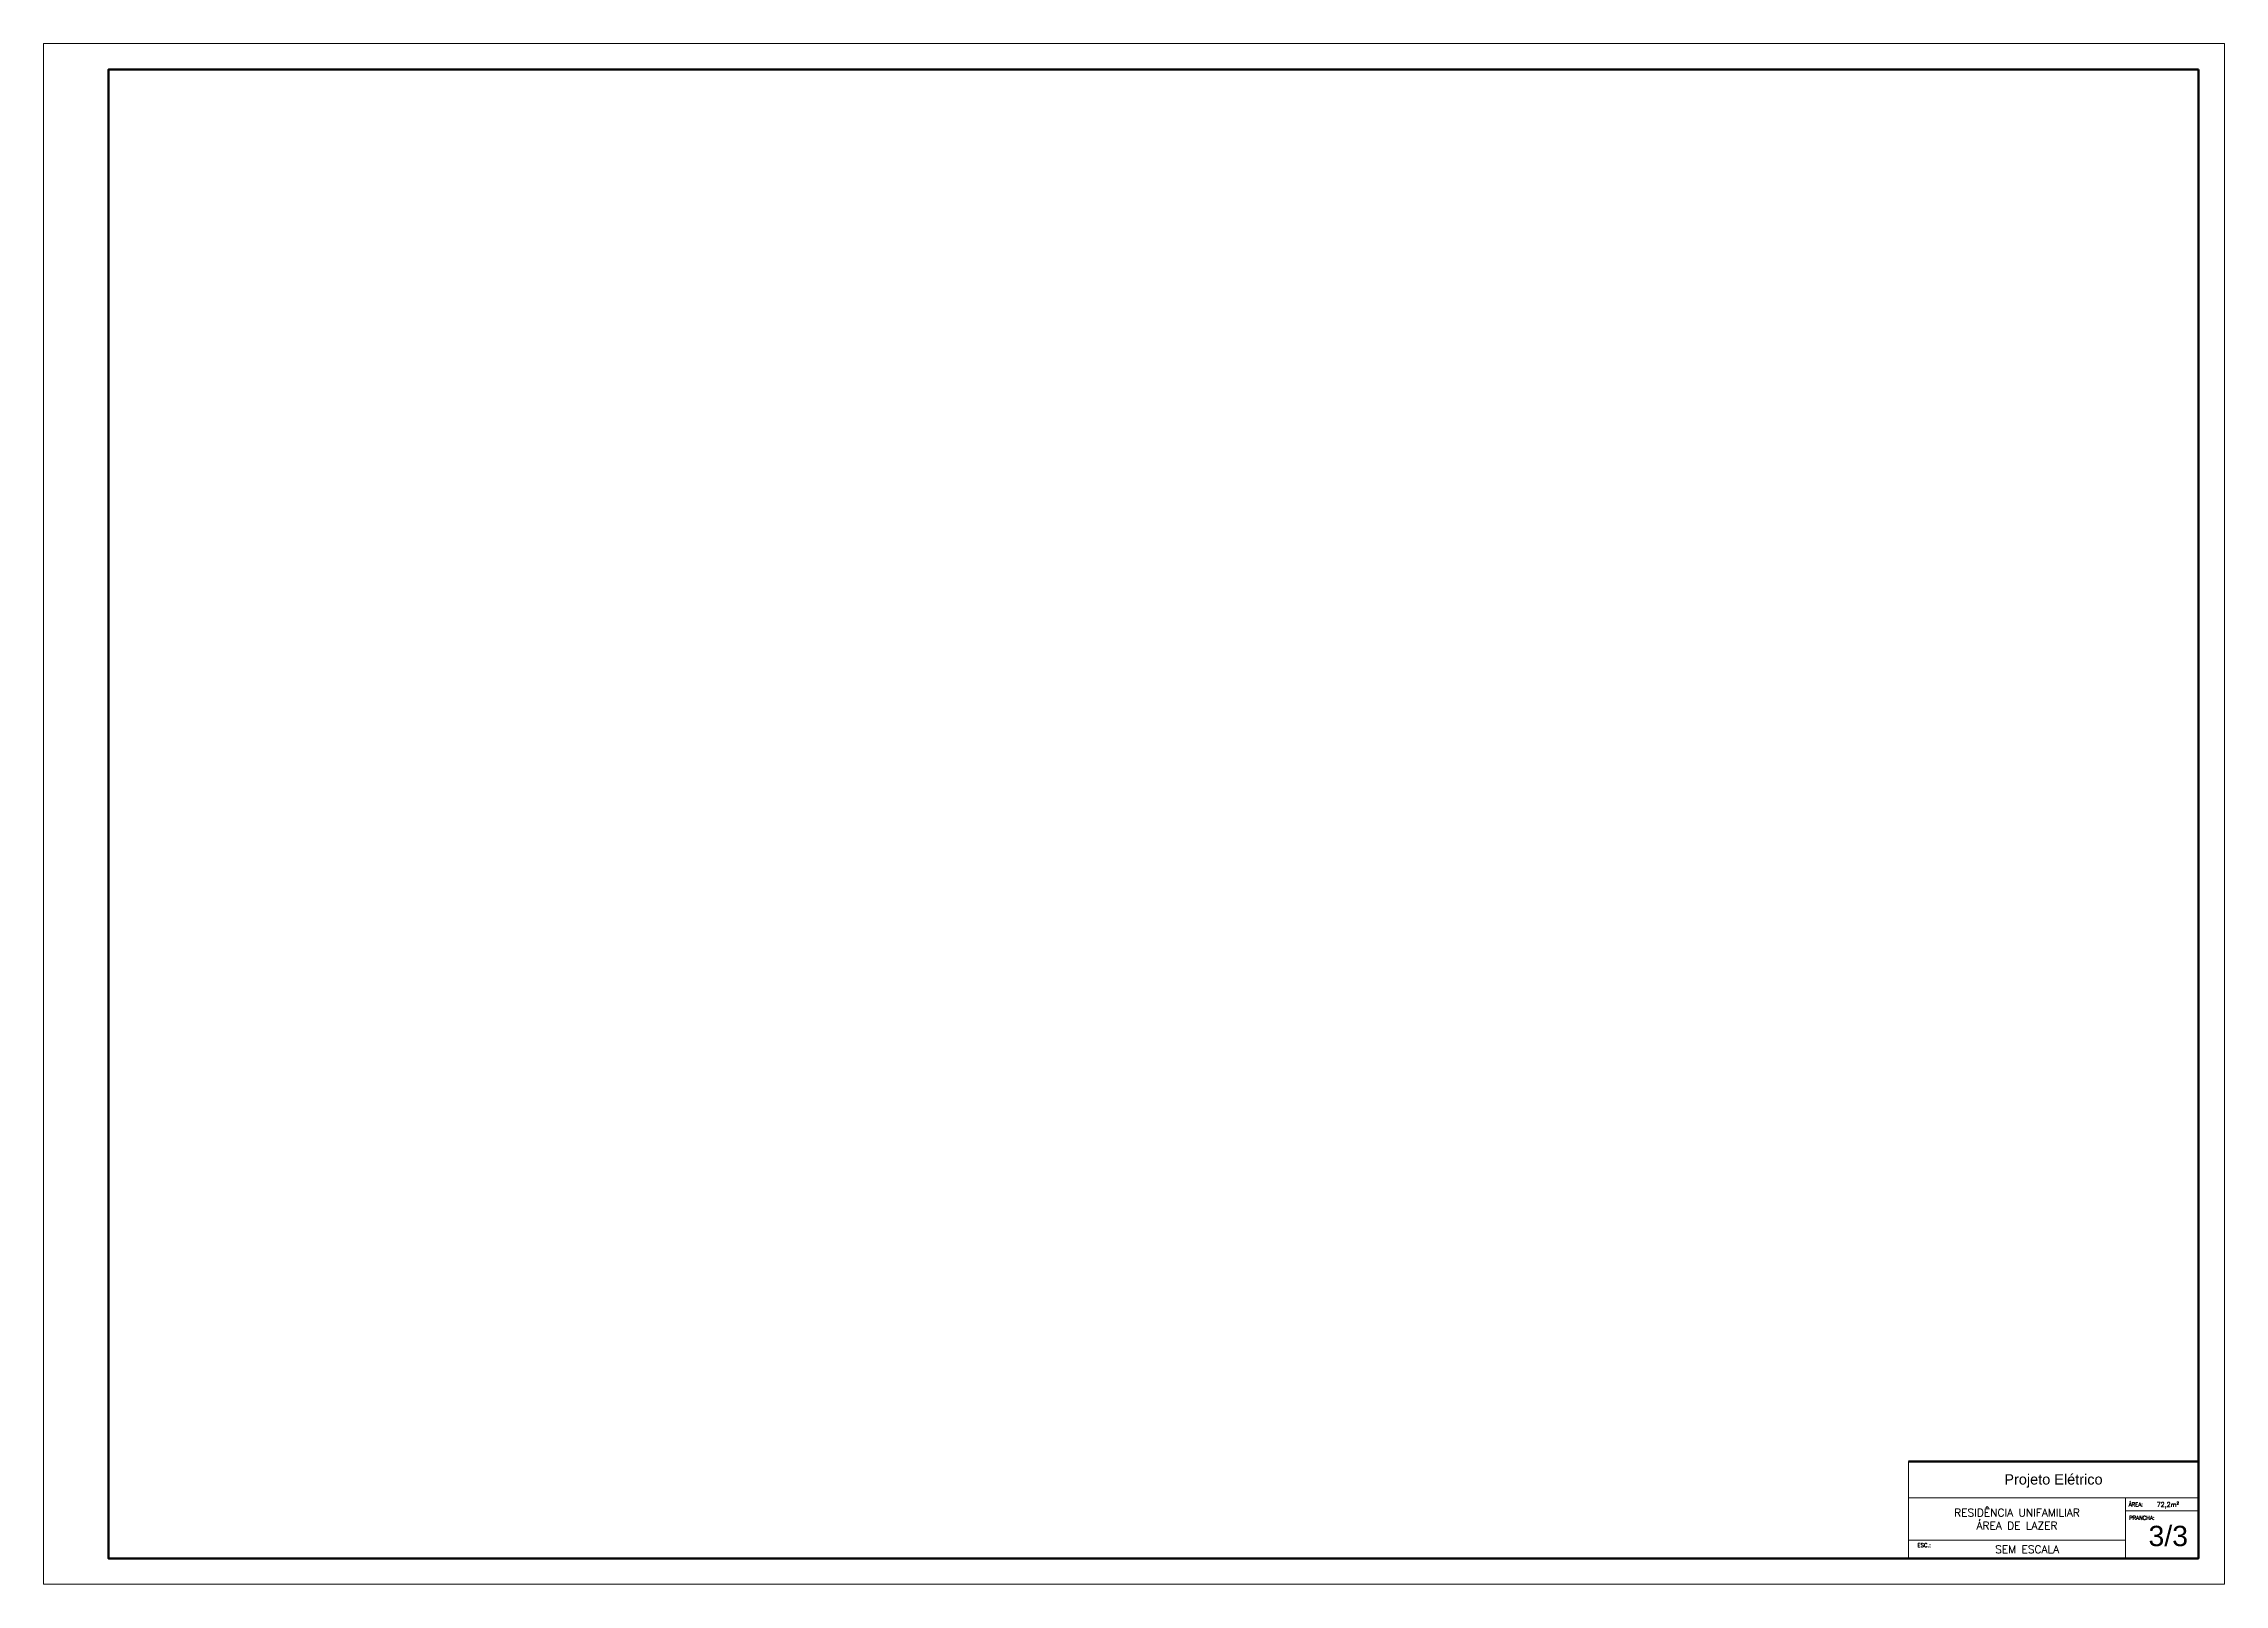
# Model space of a CAD drawing. Header units: millimetres. Extents: x 0 to 13.3, y 0.1 to 9.5.
import ezdxf

# ---------------------------------------------------------------- set-up
doc = ezdxf.new("R2010")
doc.units = ezdxf.units.MM
for name, color, linetype, lineweight in [('0.13', 6, 'Continuous', 13), ('0.20', 7, 'Continuous', 20), ('1.00', 5, 'Continuous', 100), ('cotas', 6, 'Continuous', 9)]:
    doc.layers.add(name, color=color, linetype=linetype, lineweight=lineweight)
doc.styles.add('80X50', font='arial.ttf', dxfattribs={"height": 0.075})
doc.styles.add('REGUA60', font='romans.shx', dxfattribs={"height": 1.5})
doc.styles.add('ROMANS', font='romans.shx')

# ---------------------------------------------------------------- blocks, each defined once
blk = doc.blocks.new('quadro')
at = {"layer": '0.13', "linetype": 'Continuous', "transparency": 33554687}
for p, q in [((1545.202, 879.404), (1550.794, 879.404)), ((1549.389, 879.404), (1549.389, 878.239)), ((1549.389, 879.154), (1550.794, 879.154)), ((1545.202, 878.589), (1549.389, 878.589))]:
    blk.add_line(p, q, dxfattribs=at)
at = {"layer": '0.20', "color": 5, "linetype": 'Continuous', "transparency": 33554687}
blk.add_line((1545.202, 880.104), (1545.202, 878.239), dxfattribs=at)
at = {"layer": '1.00', "transparency": 33554687}
blk.add_line((1545.202, 880.104), (1550.794, 880.104), dxfattribs=at)
blk.add_lwpolyline([(1550.794, 906.939), (1510.494, 906.939), (1510.494, 878.239), (1550.794, 878.239)], close=True, dxfattribs=at)
blk.add_lwpolyline([(1550.794, 878.239), (1542.224, 878.239)], dxfattribs=at)
blk.add_lwpolyline([(1550.794, 878.239), (1542.224, 878.239)], dxfattribs=at)
at = {"layer": 'cotas', "transparency": 33554687}
blk.add_lwpolyline([(1551.294, 907.439), (1509.244, 907.439), (1509.244, 877.739), (1551.294, 877.739)], close=True, dxfattribs=at)
at = {"color": 255, "transparency": 33554687, "style": '80X50'}
blk.add_text('3/3', height=0.3922, dxfattribs=at).set_placement((1549.831, 878.475))
at = {"color": 255, "transparency": 33554687, "insert": (1547.998, 879.732), "char_height": 0.2, "attachment_point": 5, "style": '80X50'}
blk.add_mtext_dynamic_manual_height_columns('\\pxqc;{\\C3;Projeto Elétrico}', width=5.59127, gutter_width=0.375, heights=[0.7], dxfattribs=at)
at = {"layer": '0.20', "color": 40, "transparency": 33554687, "style": 'REGUA60'}
for s, p in [('ÁREA: ', (1549.448, 879.242)), ('PRANCHA:', (1549.455, 878.983))]:
    blk.add_text(s, height=0.075, dxfattribs=at).set_placement(p)
at = {"layer": '0.20', "transparency": 33554687, "style": 'REGUA60'}
blk.add_text('72,2m²', height=0.09, dxfattribs=at).set_placement((1549.987, 879.23))
at = {"layer": '0.20', "color": 4, "transparency": 33554687, "char_height": 0.15, "attachment_point": 5, "style": 'ROMANS'}
for s, insert, width in [('RESIDÊNCIA UNIFAMILIAR\\PÁREA DE LAZER', (1547.296, 878.996), 4.18696), ('SEM ESCALA', (1547.492, 878.414), 3.4358)]:
    blk.add_mtext(s, dxfattribs=dict(at, insert=insert, width=width))
at = {"layer": '0.20', "color": 40, "transparency": 33554687, "insert": (1545.322, 878.53), "char_height": 0.075, "width": 1.35285, "attachment_point": 1, "style": 'REGUA60'}
blk.add_mtext('\\pxql; ESC.:', dxfattribs=at)

msp = doc.modelspace()

# ---------------------------------------------------------------- block references
at = {"xscale": 0.3167442670303336, "yscale": 0.3167442670303336, "zscale": 0.3167442670303336}
msp.add_blockref('quadro', (-478.036, -277.957), dxfattribs=at)

doc.saveas('drawing.dxf')
